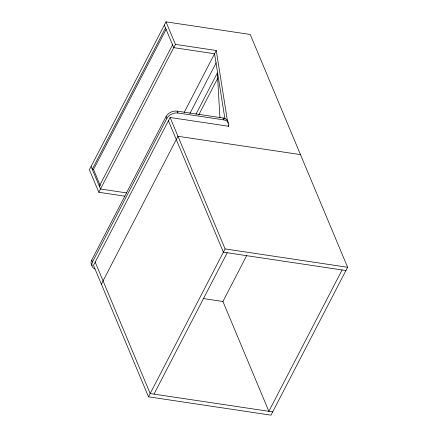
<?xml version="1.0" encoding="UTF-8"?>
<svg xmlns="http://www.w3.org/2000/svg" width="437" height="437" viewBox="0 0 437 437"><rect width="100%" height="100%" fill="white"/><g stroke="black" fill="none" stroke-linecap="round" stroke-linejoin="round"><path stroke-width="0.66" d="M228.267 125.037L228.786 126.282L170.119 117.498L93.518 265.385L148.493 396.807L271.006 415.15L347.606 267.264L250.221 34.463L165.994 21.85L89.394 169.736L98.817 192.264L124.927 196.175M165.481 27.93L92.262 169.288L93.6 169.49M166.131 29.328L93.534 169.48L100.341 185.752M99.33 186.184L172.549 44.825M98.817 192.264L175.417 44.377L165.994 21.85M92.054 265.658A8.696 6.189 -22.7 0 1 91.743 260.037L166.087 116.499A8.696 6.189 -22.7 0 1 177.127 111.124L223.072 118.001A8.696 6.189 -22.7 0 1 228.059 123.087M94.938 269.066A8.696 6.189 -22.7 0 1 92.529 261.91L166.874 118.378A8.696 6.189 -22.7 0 1 177.914 112.997L223.853 119.88A8.696 6.189 -22.7 0 1 228.507 126.686M184.212 112.353L216.255 50.495L175.417 44.377M101.368 284.159L177.968 136.273L300.487 154.616M189.877 113.549L216.162 62.808M196.022 114.139L217.364 72.935L219.931 117.848M198.693 114.991L217.839 78.032M148.493 396.807L225.093 248.921L170.119 117.498M154.01 394.119L227.229 252.755M246.703 255.574L222.925 301.481L203.445 298.569M342.089 269.957L268.87 411.315L222.799 301.186M126.615 192.914L100.505 189.002L91.082 166.475M225.093 248.921L347.606 267.264M345.918 270.525L223.4 252.182L168.425 120.765M272.693 411.889L150.181 393.546L95.206 262.124M223.072 118.001L223.853 119.88M164.307 25.111L173.729 47.644L214.567 53.756L224.929 118.94M177.127 111.124L177.914 112.997M166.087 116.499L166.874 118.378M91.743 260.037L92.529 261.91M216.255 50.495L227.579 121.726"/></g></svg>
